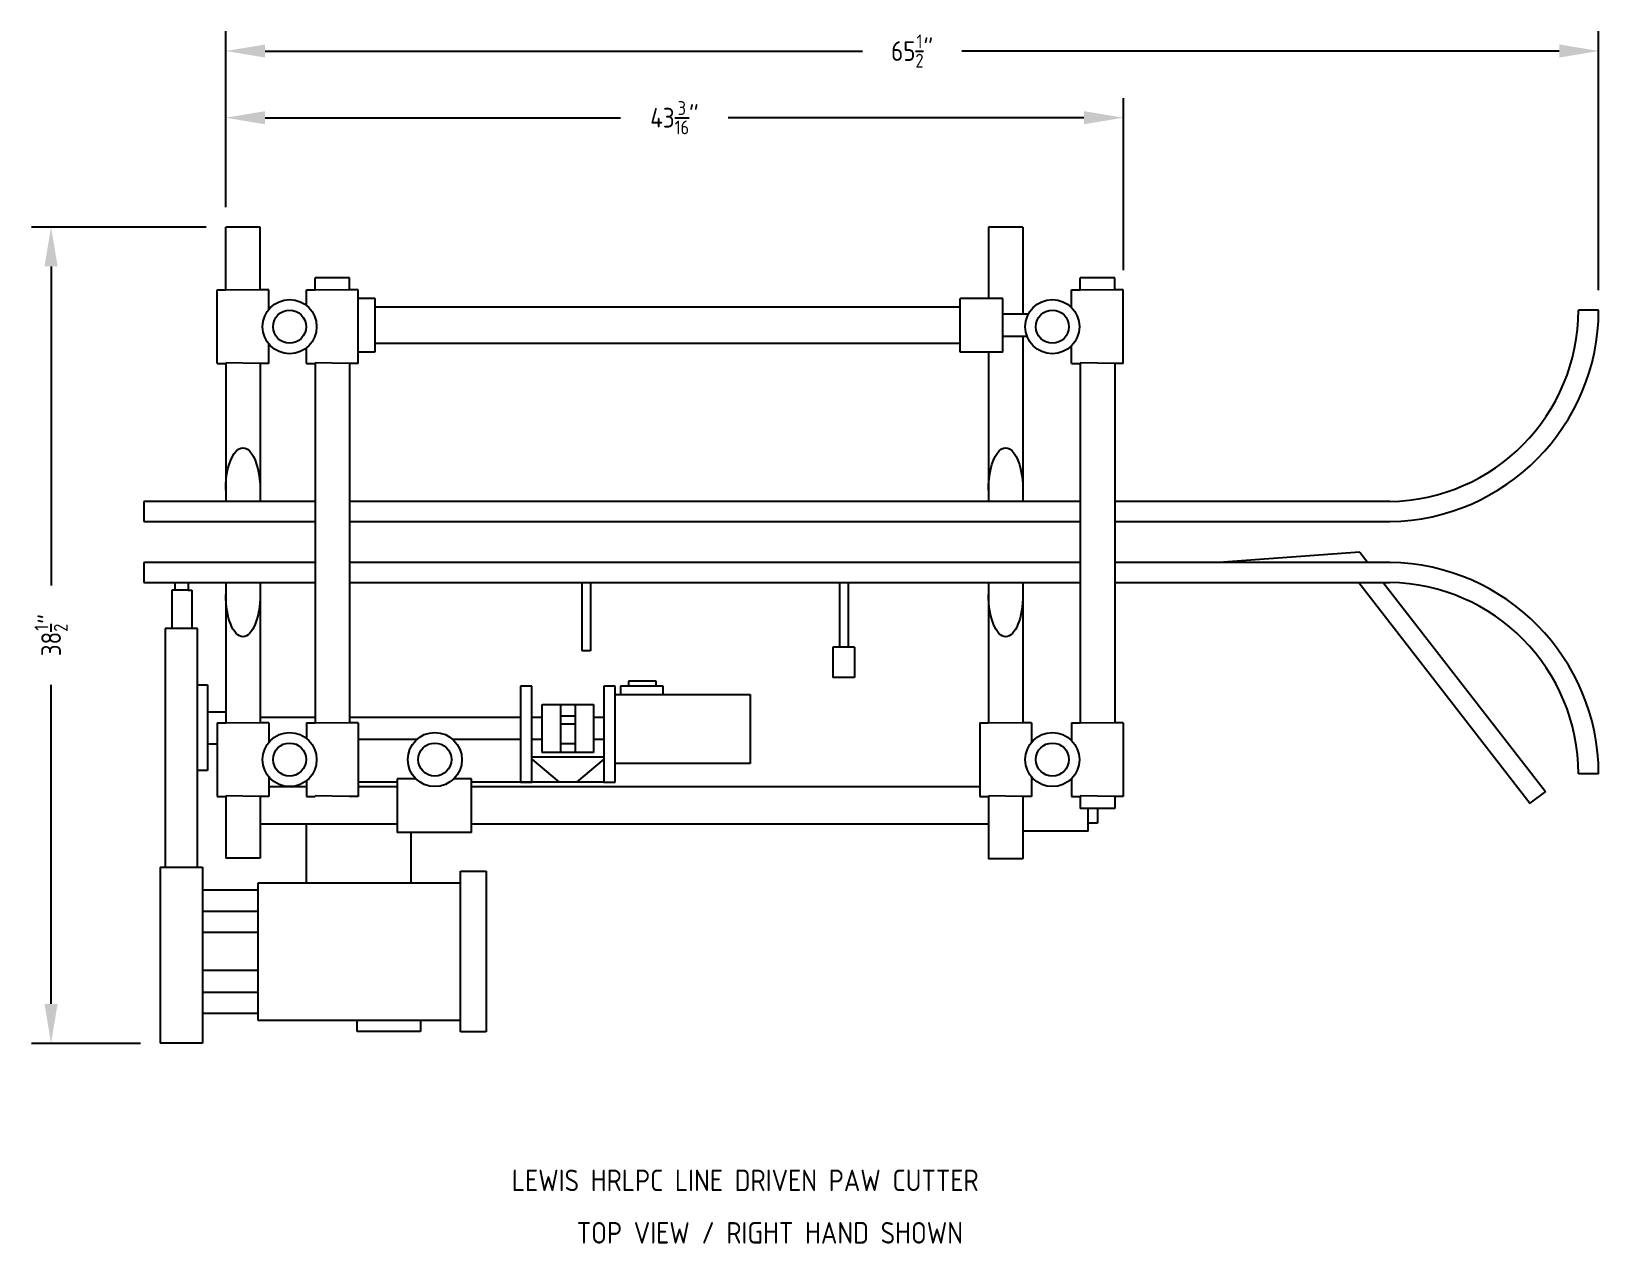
# Model space of a CAD drawing. Header units: inches. Extents: x 285 to 404, y 243 to 335.
import ezdxf

# ---------------------------------------------------------------- set-up
doc = ezdxf.new("R2010")
doc.units = ezdxf.units.IN
doc.header["$LTSCALE"] = 35
doc.header["$MEASUREMENT"] = 0
doc.layers.add('A-EQPM', color=2, linetype='Continuous')
doc.styles.add('AR_1', font='ARCHITXT.TTF')
doc.styles.add('ARCH', font='ARCHITXT.TTF')
doc.dimstyles.new('ARCHITECT_96', dxfattribs={"dimscale": 96, "dimtxt": 0.09375, "dimasz": 0.09375, "dimexe": 0.0625, "dimexo": 0.0625, "dimgap": 0.0625, "dimtad": 1, "dimzin": 3, "dimdsep": 46, "dimlunit": 4, "dimtxsty": 'AR_1', "dimblk1": 'ARCHTICK', "dimblk2": 'ARCHTICK', "dimsah": 1, "dimcen": 0.09375, "dimdle": 0.0625, "dimclrd": 256, "dimclre": 256, "dimclrt": 52, "dimadec": 1, "dimazin": 0, "dimtfac": 0.7, "dimtix": 1, "dimtmove": 2, "dimatfit": 3, "dimfxl": 1, "dimtolj": 1, "dimtzin": 1, "dimarcsym": 0})

# ---------------------------------------------------------------- blocks, each defined once
blk = doc.blocks.new('*D133')
at = {"layer": 'A-EQPM', "lineweight": -2, "transparency": 16777216}
for p, q in [((298.18, 320.35), (284.88, 320.35)), ((286.38, 317.35), (286.38, 293.05)), ((286.38, 261.19), (286.38, 285.49)), ((293.2, 258.19), (284.88, 258.19))]:
    blk.add_line(p, q, dxfattribs=at)
at = {"layer": 'A-EQPM', "transparency": 16777216}
for points in [[(285.88, 317.35), (286.88, 317.35), (286.38, 320.35)], [(285.88, 261.19), (286.88, 261.19), (286.38, 258.19)]]:
    blk.add_solid(points, dxfattribs=at)
at = {"layer": 'DefPoints', "color": 0, "transparency": 16777216}
for p in [(286.38, 320.35), (299.68, 320.35), (294.7, 258.19)]:
    blk.add_point(p, dxfattribs=at)
at = {"layer": 'A-EQPM', "color": 52, "transparency": 16777216, "insert": (286.38, 289.27), "char_height": 1.5, "attachment_point": 5, "rotation": 90, "style": 'AR_1'}
blk.add_mtext('\\A1;38{\\H0.7x;\\S1/2;}"', dxfattribs=at)
blk = doc.blocks.new('*D135')
at = {"layer": 'A-EQPM', "lineweight": -2, "transparency": 16777216}
for p, q in [((299.68, 321.85), (299.68, 330.17)), ((368.05, 317.06), (368.05, 330.17)), ((302.68, 328.67), (329.76, 328.67)), ((365.05, 328.67), (337.96, 328.67))]:
    blk.add_line(p, q, dxfattribs=at)
at = {"layer": 'A-EQPM', "transparency": 16777216}
for points in [[(302.68, 329.17), (302.68, 328.17), (299.68, 328.67)], [(365.05, 329.17), (365.05, 328.17), (368.05, 328.67)]]:
    blk.add_solid(points, dxfattribs=at)
at = {"layer": 'DefPoints', "color": 0, "transparency": 16777216}
for p in [(299.68, 328.67), (299.68, 320.35), (368.05, 315.56)]:
    blk.add_point(p, dxfattribs=at)
at = {"layer": 'A-EQPM', "color": 52, "transparency": 16777216, "insert": (333.86, 328.67), "char_height": 1.5, "attachment_point": 5, "style": 'AR_1'}
blk.add_mtext('\\A1;43{\\H0.7x;\\S3/16;}"', dxfattribs=at)
blk = doc.blocks.new('*D134')
at = {"layer": 'A-EQPM', "lineweight": -2, "transparency": 16777216}
for p, q in [((299.68, 321.85), (299.68, 335.25)), ((404.25, 315.53), (404.25, 335.25)), ((302.68, 333.75), (348.19, 333.75)), ((401.25, 333.75), (355.74, 333.75))]:
    blk.add_line(p, q, dxfattribs=at)
at = {"layer": 'A-EQPM', "transparency": 16777216}
for points in [[(302.68, 334.25), (302.68, 333.25), (299.68, 333.75)], [(401.25, 334.25), (401.25, 333.25), (404.25, 333.75)]]:
    blk.add_solid(points, dxfattribs=at)
at = {"layer": 'DefPoints', "color": 0, "transparency": 16777216}
for p in [(299.68, 333.75), (299.68, 320.35), (404.25, 314.03)]:
    blk.add_point(p, dxfattribs=at)
at = {"layer": 'A-EQPM', "color": 52, "transparency": 16777216, "insert": (351.96, 333.75), "char_height": 1.5, "attachment_point": 5, "style": 'AR_1'}
blk.add_mtext('\\A1;65{\\H0.7x;\\S1/2;}"', dxfattribs=at)

msp = doc.modelspace()

# ---------------------------------------------------------------- linework, layer by layer
at = {"layer": 'A-EQPM'}
for p, q in [((299.679, 315.563), (299.679, 320.348)), ((302.306, 320.348), (299.679, 320.348)), ((302.306, 315.563), (302.306, 320.348)), ((357.774, 320.348), (357.774, 314.902)), ((360.401, 320.348), (357.774, 320.348)), ((360.401, 320.348), (360.401, 313.707)), ((306.484, 315.563), (306.484, 316.478)), ((309.112, 316.478), (306.484, 316.478)), ((309.112, 315.563), (309.112, 316.478)), ((364.765, 315.563), (364.765, 316.478)), ((367.393, 316.478), (364.765, 316.478)), ((367.393, 315.563), (367.393, 316.478)), ((299.024, 315.563), (299.679, 315.563)), ((299.024, 309.959), (299.024, 315.563)), ((302.306, 315.563), (299.679, 315.528)), ((302.961, 315.563), (302.306, 315.563)), ((302.961, 314.074), (302.961, 315.563)), ((305.83, 315.563), (306.484, 315.563)), ((305.83, 314.374), (305.83, 315.563)), ((309.112, 315.563), (306.484, 315.528)), ((309.766, 315.563), (309.112, 315.563)), ((309.766, 309.959), (309.766, 315.563)), ((364.111, 315.563), (364.765, 315.563)), ((364.111, 314.207), (364.111, 315.563)), ((367.393, 315.563), (364.765, 315.528)), ((368.047, 315.563), (367.393, 315.563)), ((368.047, 309.959), (368.047, 315.563)), ((309.766, 314.934), (311.047, 314.934)), ((311.047, 314.934), (311.047, 310.815)), ((355.619, 314.24), (311.047, 314.24)), ((358.872, 314.902), (355.619, 314.902)), ((355.619, 310.818), (355.619, 314.902)), ((358.872, 313.707), (358.872, 314.902)), ((404.25, 314.026), (402.721, 314.03)), ((360.813, 313.707), (358.872, 313.707)), ((358.872, 310.818), (358.872, 313.707)), ((360.723, 312.013), (358.872, 312.013)), ((360.401, 312.013), (360.401, 299.445)), ((302.961, 309.959), (302.961, 311.448)), ((305.83, 309.959), (305.83, 311.148)), ((311.047, 310.815), (309.766, 310.815)), ((355.619, 311.48), (311.047, 311.48)), ((358.872, 310.818), (355.619, 310.818)), ((357.774, 310.818), (357.774, 299.445)), ((364.111, 309.959), (364.111, 311.315)), ((299.024, 309.959), (299.679, 309.959)), ((299.679, 309.995), (299.679, 299.445)), ((302.306, 309.959), (299.679, 309.995)), ((302.306, 309.995), (302.306, 299.445)), ((302.961, 309.959), (302.306, 309.959)), ((305.83, 309.959), (306.484, 309.959)), ((306.484, 309.995), (306.484, 282.566)), ((309.112, 309.959), (306.484, 309.995)), ((309.112, 309.995), (309.112, 282.566)), ((309.766, 309.959), (309.112, 309.959)), ((364.111, 309.959), (364.765, 309.959)), ((364.765, 309.995), (364.765, 282.566)), ((367.393, 309.959), (364.765, 309.995)), ((367.393, 309.995), (367.393, 282.566)), ((368.047, 309.959), (367.393, 309.959)), ((306.484, 299.445), (293.457, 299.445)), ((293.457, 299.445), (293.457, 297.922)), ((364.765, 299.445), (309.112, 299.445)), ((360.401, 299.445), (357.774, 299.445)), ((388.339, 299.445), (367.393, 299.445)), ((293.457, 297.922), (306.484, 297.922)), ((309.112, 297.922), (364.765, 297.922)), ((367.393, 297.922), (388.339, 297.922)), ((386.06, 295.587), (375.334, 294.81)), ((386.06, 295.587), (386.665, 294.81)), ((306.484, 294.81), (293.457, 294.81)), ((293.457, 294.81), (293.457, 293.286)), ((364.765, 294.81), (309.112, 294.81)), ((388.339, 294.81), (367.393, 294.81)), ((293.457, 293.286), (306.484, 293.286)), ((295.836, 292.689), (295.571, 292.689)), ((295.571, 292.689), (295.571, 289.779)), ((295.836, 292.689), (295.836, 293.286)), ((296.827, 292.689), (295.836, 292.689)), ((296.827, 293.286), (296.827, 292.689)), ((296.827, 292.689), (297.092, 292.689)), ((297.092, 292.689), (297.092, 289.779)), ((299.679, 293.286), (299.679, 282.566)), ((302.306, 293.286), (302.306, 282.566)), ((309.112, 293.286), (364.765, 293.286)), ((326.817, 293.286), (326.817, 288.085)), ((327.47, 293.286), (327.47, 288.085)), ((346.429, 293.286), (346.429, 288.377)), ((347.083, 293.286), (347.083, 288.377)), ((357.774, 293.286), (357.774, 282.566)), ((360.401, 293.286), (360.401, 282.566)), ((367.393, 293.286), (388.339, 293.286)), ((385.98, 293.286), (399.03, 276.459)), ((387.848, 293.286), (400.211, 277.376)), ((297.542, 289.779), (295.073, 289.779)), ((295.073, 289.779), (295.073, 271.598)), ((297.542, 271.598), (297.542, 289.779)), ((327.47, 288.085), (326.817, 288.085)), ((347.582, 288.359), (345.93, 288.359)), ((345.93, 288.359), (345.93, 286.055)), ((347.582, 288.359), (347.582, 286.055)), ((297.542, 285.495), (298.301, 285.495)), ((298.301, 285.495), (298.301, 278.958)), ((323.006, 285.387), (322.139, 285.387)), ((322.139, 285.387), (322.139, 278.076)), ((323.006, 284.755), (323.006, 285.387)), ((329.344, 285.387), (328.477, 285.387)), ((328.477, 285.387), (328.477, 278.076)), ((329.344, 284.755), (329.344, 285.387)), ((332.992, 285.387), (329.741, 285.387)), ((329.741, 285.387), (329.741, 284.755)), ((332.468, 285.766), (330.355, 285.766)), ((330.355, 285.766), (330.355, 285.387)), ((332.468, 285.387), (332.468, 285.766)), ((332.992, 284.755), (332.992, 285.387)), ((347.582, 286.055), (345.93, 286.055)), ((323.006, 279.502), (323.006, 284.755)), ((329.344, 279.502), (329.344, 284.755)), ((329.344, 284.755), (339.638, 284.755)), ((339.638, 284.755), (339.638, 279.502)), ((298.301, 283.429), (299.679, 283.429)), ((302.306, 283.016), (306.484, 283.016)), ((309.112, 283.016), (322.139, 283.016)), ((323.006, 283.016), (323.78, 283.016)), ((323.78, 280.344), (323.78, 283.982)), ((323.78, 283.982), (327.694, 283.982)), ((325.176, 283.982), (325.176, 280.344)), ((326.298, 283.102), (325.176, 283.102)), ((326.298, 283.982), (326.298, 280.344)), ((327.694, 283.982), (327.694, 280.344)), ((327.694, 283.016), (328.492, 283.016)), ((299.024, 282.601), (299.679, 282.601)), ((299.024, 282.601), (299.024, 276.998)), ((302.306, 282.601), (299.679, 282.566)), ((302.961, 282.601), (302.306, 282.601)), ((302.961, 282.601), (302.961, 281.112)), ((305.83, 282.601), (306.484, 282.601)), ((305.83, 282.601), (305.83, 281.412)), ((309.112, 282.601), (306.484, 282.566)), ((309.766, 282.601), (309.112, 282.601)), ((309.766, 282.601), (309.766, 276.998)), ((326.298, 282.495), (325.176, 282.495)), ((357.12, 282.601), (357.774, 282.601)), ((357.12, 282.601), (357.12, 276.998)), ((360.401, 282.601), (357.774, 282.566)), ((361.056, 282.601), (360.401, 282.601)), ((361.056, 282.601), (361.056, 281.112)), ((364.111, 282.601), (364.765, 282.601)), ((364.111, 282.601), (364.111, 281.245)), ((367.393, 282.601), (364.765, 282.566)), ((368.047, 282.601), (367.393, 282.601)), ((368.047, 282.601), (368.047, 276.998)), ((298.301, 281.005), (299.024, 281.005)), ((309.766, 281.363), (314.268, 281.363)), ((316.95, 281.363), (322.139, 281.363)), ((323.006, 281.363), (323.78, 281.363)), ((326.298, 280.985), (325.176, 280.985)), ((327.694, 281.363), (328.492, 281.363)), ((328.477, 279.977), (323.006, 279.977)), ((323.006, 279.825), (325.078, 278.076)), ((323.006, 278.076), (323.006, 279.502)), ((327.694, 280.344), (323.78, 280.344)), ((328.477, 279.825), (326.405, 278.076)), ((339.638, 279.502), (329.344, 279.502)), ((329.344, 278.076), (329.344, 279.502)), ((298.301, 278.958), (297.542, 278.958)), ((302.961, 278.486), (302.961, 276.998)), ((305.83, 278.187), (305.83, 276.998)), ((314.165, 278.33), (312.751, 278.33)), ((312.751, 278.33), (312.751, 274.249)), ((318.396, 278.33), (317.053, 278.33)), ((318.396, 274.249), (318.396, 278.33)), ((361.056, 278.486), (361.056, 276.998)), ((364.111, 278.353), (364.111, 276.998)), ((404.25, 278.706), (402.721, 278.702)), ((299.024, 276.998), (299.679, 276.998)), ((302.306, 276.998), (299.679, 277.033)), ((299.679, 276.998), (299.679, 272.28)), ((302.961, 276.998), (302.306, 276.998)), ((302.306, 276.998), (302.306, 272.28)), ((305.83, 277.709), (302.961, 277.709)), ((305.83, 276.998), (306.484, 276.998)), ((309.112, 276.998), (306.484, 277.033)), ((309.766, 276.998), (309.112, 276.998)), ((312.751, 278.076), (309.766, 278.076)), ((312.751, 277.709), (309.766, 277.709)), ((328.477, 278.076), (318.396, 278.076)), ((357.12, 277.709), (318.396, 277.709)), ((322.139, 278.076), (323.006, 278.076)), ((328.477, 278.076), (329.344, 278.076)), ((357.12, 276.998), (357.774, 276.998)), ((360.401, 276.998), (357.774, 277.033)), ((357.774, 276.998), (357.774, 272.227)), ((361.056, 276.998), (360.401, 276.998)), ((360.401, 276.998), (360.401, 272.227)), ((364.111, 276.998), (364.765, 276.998)), ((367.393, 276.998), (364.765, 277.033)), ((364.765, 276.998), (364.765, 276.082)), ((368.047, 276.998), (367.393, 276.998)), ((367.393, 276.998), (367.393, 276.082)), ((400.211, 277.376), (399.013, 276.481)), ((367.393, 276.082), (364.765, 276.082)), ((365.381, 274.346), (365.381, 276.082)), ((366.079, 276.082), (366.079, 274.963)), ((312.751, 274.87), (302.306, 274.87)), ((305.807, 274.87), (305.807, 270.441)), ((357.774, 274.87), (318.396, 274.87)), ((366.079, 274.963), (365.381, 274.963)), ((318.396, 274.249), (312.751, 274.249)), ((313.781, 274.249), (313.781, 270.396)), ((365.381, 274.346), (360.401, 274.346)), ((302.306, 272.28), (299.679, 272.28)), ((360.401, 272.227), (357.774, 272.227)), ((294.697, 271.598), (297.917, 271.598)), ((294.697, 271.598), (294.697, 258.194)), ((297.917, 271.598), (297.917, 258.194)), ((317.563, 259.062), (317.563, 271.309)), ((317.563, 271.309), (319.53, 271.309)), ((319.53, 271.309), (319.53, 259.062)), ((302.136, 269.848), (297.917, 269.848)), ((317.563, 270.396), (302.136, 270.396)), ((302.136, 270.396), (302.136, 259.961)), ((302.136, 268.219), (297.917, 268.219)), ((302.136, 266.618), (297.917, 266.618)), ((302.136, 263.725), (297.917, 263.725)), ((302.136, 262.068), (297.917, 262.068)), ((302.136, 260.467), (297.917, 260.467)), ((302.136, 259.961), (317.563, 259.961)), ((309.695, 259.09), (309.695, 259.961)), ((314.528, 259.09), (309.695, 259.09)), ((314.528, 259.961), (314.528, 259.09)), ((319.53, 259.062), (317.563, 259.062)), ((297.917, 258.194), (294.697, 258.194))]:
    msp.add_line(p, q, dxfattribs=at)
for centre, radius in [((304.548, 312.761), 2.06), ((304.548, 312.761), 1.259), ((362.643, 312.761), 2.06), ((362.643, 312.761), 1.259), ((304.548, 279.799), 2.06), ((315.609, 279.799), 2.06), ((362.643, 279.799), 2.06), ((304.548, 279.799), 1.259), ((315.609, 279.799), 1.259), ((362.643, 279.799), 1.259)]:
    msp.add_circle(centre, radius, dxfattribs=at)
for centre, radius, start, end in [((388.097, 314.067), 14.623, 270.94773, 359.85449), ((388.097, 314.067), 16.153, 270.94773, 359.85449), ((388.097, 278.665), 16.153, 0.14551, 89.05227), ((388.097, 278.665), 14.623, 0.14551, 89.05227)]:
    msp.add_arc(centre, radius, start, end, dxfattribs=at)
at = {"layer": 'A-EQPM', "extrusion": (0, 0, -1)}
for centre, start_param, end_param in [((300.992, 300.316), 1.5707963, 4.712389), ((359.088, 300.316), 1.5707963, 4.712389), ((300.992, 292.379), 4.712389, 7.8539816), ((359.088, 292.379), 4.712389, 7.8539816)]:
    msp.add_ellipse(centre, major_axis=(0, -3.225), ratio=0.4074147, start_param=start_param, end_param=end_param, dxfattribs=at)

# ---------------------------------------------------------------- texts
at = {"layer": 'A-EQPM', "char_height": 1.64, "attachment_point": 1, "style": 'ARCH'}
for s, width, insert in [('LEWIS HRLPC LINE DRIVEN PAW CUTTER', 61.06978, (321.473, 248.575)), ('TOP VIEW / RIGHT HAND SHOWN', 48.21802, (326.415, 244.581))]:
    msp.add_mtext_dynamic_manual_height_columns(s, width=width, gutter_width=40, heights=[0], dxfattribs=dict(at, insert=insert))

# ---------------------------------------------------------------- dimensions: what is measured, and where the dimension line sits
at = {"layer": 'A-EQPM'}
for base, p1, angle, text, picture, middle in [((299.679, 333.748), (404.25, 314.026), 180, '65{\\H0.7x;\\S1/2;}"', '*D134', (351.965, 333.748)), ((299.679, 328.669), (368.047, 315.563), 180, '43{\\H0.7x;\\S3/16;}"', '*D135', (333.863, 328.669)), ((286.377, 320.348), (294.697, 258.194), 90, '38{\\H0.7x;\\S1/2;}"', '*D133', (286.377, 289.271))]:
    dim = msp.add_linear_dim(base=base, p1=p1, p2=(299.679, 320.348), angle=angle, text=text, dimstyle='ARCHITECT_96', override={"dimtxt": 0.015625, "dimasz": 0.03125, "dimexe": 0.015625, "dimexo": 0.015625, "dimgap": 0.015625, "dimdle": 0.015625}, dxfattribs=at)
    dim.commit()
    dim.dimension.update_dxf_attribs({"geometry": picture, "text_midpoint": middle, "dimtype": 160})

doc.saveas('drawing.dxf')
